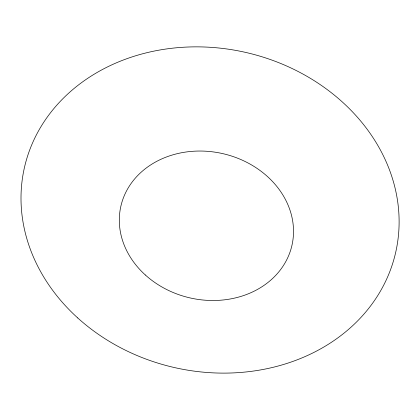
<?xml version="1.0" encoding="UTF-8"?>
<svg xmlns="http://www.w3.org/2000/svg" width="420" height="420" viewBox="0 0 420 420"><rect width="100%" height="100%" fill="white"/><g stroke="black" fill="none" stroke-linecap="round" stroke-linejoin="round"><path stroke-width="0.63" d="M145.357 274.995A87.754 73.978 13 0 0 290.745 249.858A87.754 73.978 13 0 0 183.131 152.46A87.754 73.978 13 0 0 145.357 274.995M77.726 317.945A190.412 161.548 13 0 0 393.157 261.917A190.412 161.548 13 0 0 159.285 50.096A190.412 161.548 13 0 0 77.726 317.945"/></g></svg>
